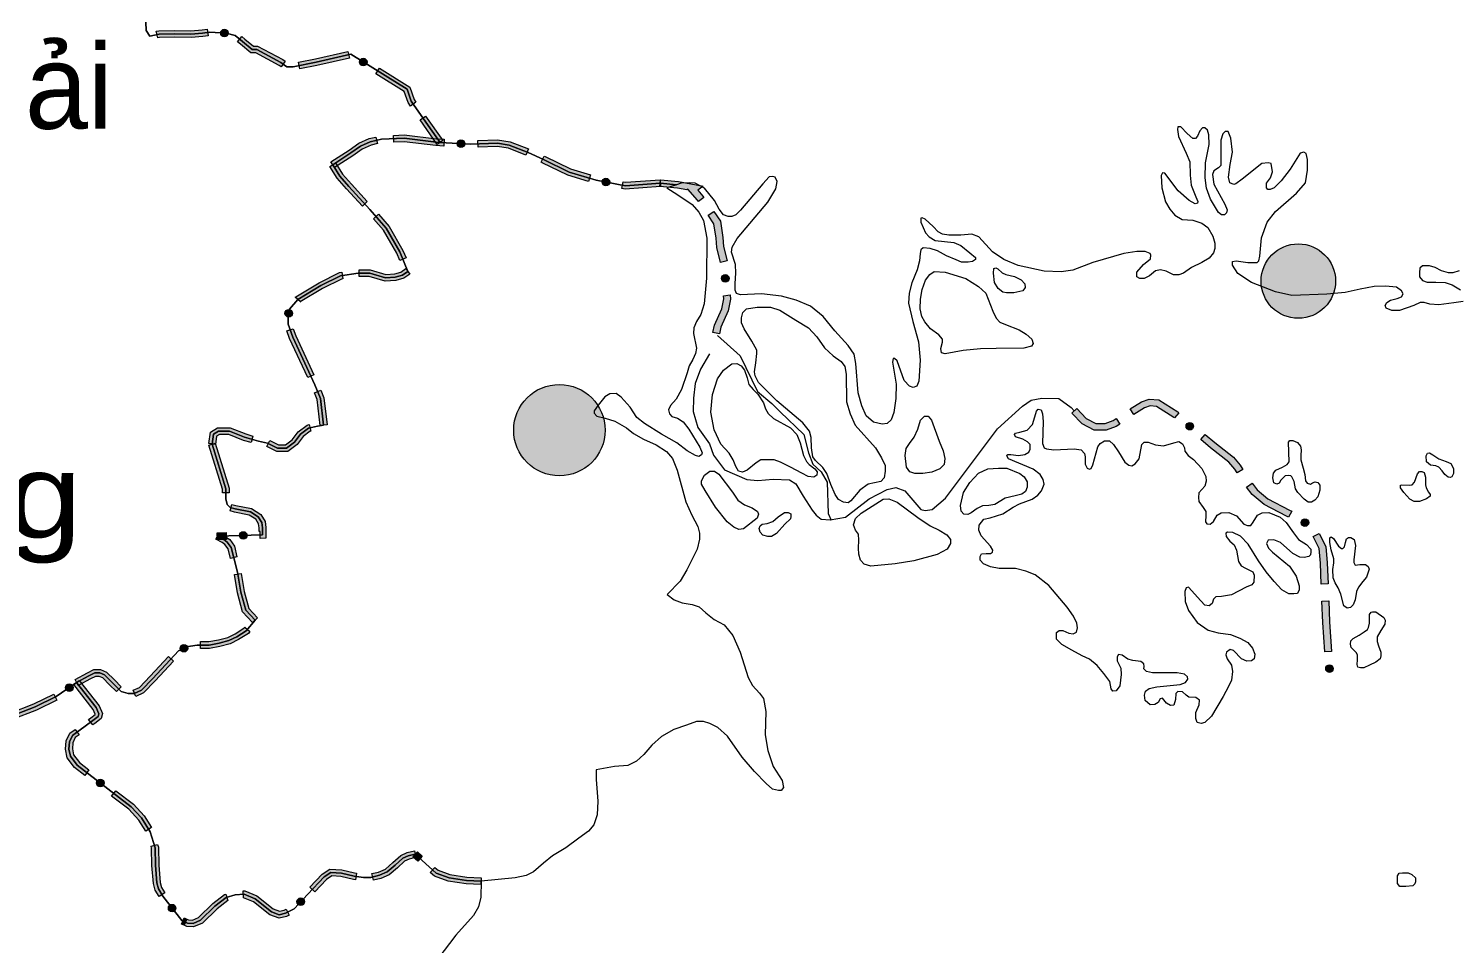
# Model space of a CAD drawing. Header units: metres. Extents: x -835890 to 1024355, y 79891 to 2211954.
# Drawn here: x -168490 to -84270, y 1838772 to 1892855 of the extents above; entities that cross this region are included whole.
import ezdxf
from ezdxf.enums import TextEntityAlignment as Align

# ---------------------------------------------------------------- set-up
doc = ezdxf.new("R2010")
doc.units = ezdxf.units.M
doc.header["$LTSCALE"] = 2200
for name, color, linetype, lineweight in [('10', 7, 'Continuous', 13), ('12', 7, 'Continuous', 13), ('13', 7, 'Continuous', 13), ('14', 7, 'Continuous', 13), ('37', 7, 'Continuous', 13), ('38', 7, 'Continuous', 13), ('8', 7, 'Continuous', 13)]:
    doc.layers.add(name, color=color, linetype=linetype, lineweight=lineweight)
doc.layers.add('3', color=7, linetype='Continuous')

msp = doc.modelspace()

# ---------------------------------------------------------------- hatches: boundary and pattern name
at = {"layer": '37'}
for points in [[(-160949, 1892690), (-160796, 1892725), (-159860, 1892737), (-158901, 1892726), (-158238, 1892778), (-157943, 1892823), (-157882, 1892428), (-158192, 1892380), (-158888, 1892326), (-159860, 1892337), (-160748, 1892326), (-160858, 1892300)], [(-156692, 1892570, 1), (-157141, 1892601, 1)], [(-155886, 1892374), (-155719, 1892232), (-155209, 1891812), (-154964, 1891812), (-153475, 1891016), (-153339, 1890919), (-153572, 1890594), (-153686, 1890675), (-155064, 1891412), (-155352, 1891412), (-155976, 1891925), (-156145, 1892068)], [(-152552, 1890860), (-151538, 1891058), (-149627, 1891496), (-149538, 1891107), (-151455, 1890667), (-152475, 1890468)], [(-148526, 1890748, 1), (-148908, 1890985, 1)], [(-147762, 1890510), (-145962, 1889394), (-145715, 1888653), (-145607, 1888499), (-145935, 1888270), (-146076, 1888472), (-146296, 1889131), (-147973, 1890170)], [(-145034, 1887680), (-144022, 1886236), (-144350, 1886006), (-145361, 1887451)], [(-146939, 1886539), (-146294, 1886566), (-144394, 1886333), (-143934, 1886307), (-143957, 1885908), (-144430, 1885935), (-146310, 1886165), (-146922, 1886139)], [(-150632, 1884971), (-149559, 1885662), (-148986, 1886077), (-148371, 1886344), (-147968, 1886439), (-147876, 1886050), (-148245, 1885963), (-148787, 1885728), (-149333, 1885332), (-150416, 1884635)], [(-142723, 1886037, 1), (-143172, 1886063, 1)], [(-141955, 1886233), (-140784, 1886274), (-140041, 1886162), (-138962, 1885740), (-139108, 1885368), (-140145, 1885773), (-140808, 1885873), (-141942, 1885834)], [(-150355, 1884910), (-149941, 1884252), (-149413, 1883647), (-148479, 1882626), (-148774, 1882356), (-149711, 1883381), (-150263, 1884012), (-150693, 1884697)], [(-138044, 1885312), (-137981, 1885283), (-136481, 1884559), (-135299, 1884198), (-135415, 1883815), (-136628, 1884186), (-138153, 1884922), (-138214, 1884950)], [(-134164, 1883736, 1), (-134606, 1883819, 1)], [(-133365, 1883790), (-133221, 1883763), (-131190, 1883913), (-131161, 1883514), (-133243, 1883360), (-133439, 1883397)], [(-131157, 1883912), (-130110, 1883813), (-128648, 1883542), (-128968, 1883299), (-128669, 1882954), (-128600, 1882859), (-128925, 1882625), (-128983, 1882705), (-129550, 1883360), (-129611, 1883314), (-130166, 1883417), (-131194, 1883514)], [(-147813, 1881872), (-147199, 1881160), (-146373, 1879742), (-146193, 1879292), (-146564, 1879143), (-146733, 1879566), (-147527, 1880927), (-148116, 1881611)], [(-128017, 1882039), (-127625, 1881459), (-127479, 1880503), (-127439, 1879975), (-127228, 1879126), (-127616, 1879029), (-127836, 1879911), (-127877, 1880458), (-128007, 1881309), (-128349, 1881815)], [(-149925, 1878054), (-150009, 1878042), (-151131, 1877481), (-152447, 1876690), (-152435, 1876704), (-152738, 1876966), (-152708, 1877001), (-151324, 1877831), (-150131, 1878428), (-149983, 1878450)], [(-145975, 1878333), (-146319, 1878090), (-146796, 1877960), (-147430, 1877917), (-148363, 1878189), (-148964, 1878189), (-148964, 1878589), (-148306, 1878589), (-147386, 1878321), (-146863, 1878356), (-146492, 1878457), (-146205, 1878660)], [(-127324, 1877858, 1), (-127355, 1878307, 1)], [(-127055, 1877111), (-127023, 1876855), (-127168, 1876168), (-127600, 1875203), (-127676, 1874803), (-128069, 1874877), (-127984, 1875324), (-127550, 1876292), (-127428, 1876872), (-127452, 1877061)], [(-153163, 1875801, 1), (-153083, 1876244, 1)], [(-152851, 1875111), (-152700, 1874682), (-151635, 1872393), (-151997, 1872224), (-153071, 1874531), (-153228, 1874979)], [(-151229, 1871468), (-151051, 1871029), (-150861, 1869432), (-151258, 1869384), (-151442, 1870928), (-151600, 1871318)], [(-103420, 1870365), (-102758, 1870795), (-102296, 1870949), (-101740, 1870910), (-100603, 1870193), (-100542, 1870142), (-100798, 1869835), (-100838, 1869868), (-101868, 1870518), (-102245, 1870545), (-102583, 1870432), (-103202, 1870030)], [(-106580, 1870397), (-106016, 1869809), (-105455, 1869514), (-104908, 1869514), (-104430, 1869693), (-104255, 1869810), (-104033, 1869477), (-104246, 1869335), (-104835, 1869114), (-105554, 1869114), (-106260, 1869485), (-106869, 1870121)], [(-157848, 1868321), (-157745, 1868999), (-157321, 1869253), (-156577, 1869253), (-155664, 1868888), (-155233, 1868765), (-155343, 1868380), (-155794, 1868509), (-156654, 1868853), (-157211, 1868853), (-157378, 1868753), (-157452, 1868261)], [(-154233, 1868499), (-153731, 1868248), (-153313, 1868248), (-152916, 1868546), (-152562, 1869019), (-152031, 1869416), (-151905, 1869445), (-151818, 1869054), (-151860, 1869045), (-152276, 1868733), (-152631, 1868260), (-153180, 1867848), (-153826, 1867848), (-154412, 1868141)], [(-99728, 1869206, 1), (-100074, 1869493, 1)], [(-99004, 1868864), (-98428, 1868386), (-97314, 1867509), (-96924, 1867048), (-96770, 1866795), (-97112, 1866587), (-97249, 1866813), (-97593, 1867219), (-98679, 1868075), (-99259, 1868557)], [(-157459, 1868350), (-156635, 1865679), (-156635, 1865414), (-157035, 1865414), (-157035, 1865619), (-157841, 1868232)], [(-96228, 1865982), (-95924, 1865586), (-95291, 1865048), (-94008, 1864390), (-93880, 1864318), (-94076, 1863970), (-94197, 1864038), (-95515, 1864713), (-96215, 1865309), (-96545, 1865738)], [(-156480, 1864721), (-156236, 1864652), (-155313, 1864476), (-154774, 1864133), (-154515, 1863718), (-154465, 1863364), (-154465, 1862730), (-154802, 1862719), (-154815, 1863119), (-154865, 1863118), (-154865, 1863335), (-154899, 1863578), (-155066, 1863844), (-155463, 1864097), (-156328, 1864262), (-156589, 1864337)], [(-92910, 1863543, 1), (-93302, 1863764, 1)], [(-156570, 1861534), (-156703, 1862094), (-156893, 1862354), (-157057, 1862472), (-157426, 1862664), (-157242, 1863019), (-156848, 1862814), (-156607, 1862642), (-156333, 1862264), (-156181, 1861627)], [(-156801, 1862658), (-157328, 1862642), (-157340, 1863042), (-156814, 1863058)], [(-156033, 1862882, 1), (-155583, 1862896, 1)], [(-92260, 1863011), (-91873, 1862237), (-91786, 1861277), (-91738, 1860021), (-92138, 1860006), (-92185, 1861251), (-92265, 1862125), (-92618, 1862832)], [(-155260, 1857744), (-155844, 1858369), (-156149, 1859498), (-156333, 1860576), (-155938, 1860643), (-155758, 1859584), (-155483, 1858569), (-154967, 1858018)], [(-91700, 1859022), (-91652, 1857776), (-91525, 1856034), (-91924, 1856005), (-92052, 1857753), (-92100, 1859007)], [(-158339, 1856614), (-157831, 1856614), (-157276, 1856725), (-156723, 1856864), (-156288, 1857081), (-155772, 1857407), (-155718, 1857471), (-155412, 1857214), (-155506, 1857102), (-156091, 1856732), (-156583, 1856486), (-157188, 1856335), (-157792, 1856214), (-158339, 1856214)], [(-159111, 1856330, 1), (-159511, 1856124, 1)], [(-162318, 1853737), (-161942, 1853913), (-161302, 1854581), (-160214, 1855731), (-159923, 1855456), (-161012, 1854305), (-161705, 1853582), (-162149, 1853375)], [(-165741, 1854380), (-165015, 1854766), (-164623, 1854962), (-164247, 1854962), (-163884, 1854816), (-163420, 1854352), (-163014, 1853946), (-163297, 1853663), (-163703, 1854070), (-164108, 1854475), (-164324, 1854562), (-164528, 1854562), (-164831, 1854410), (-165554, 1854027)], [(-91635, 1854798, 1), (-91668, 1855247, 1)], [(-165895, 1854030, 1), (-166264, 1853772, 1)], [(-165489, 1854326), (-164313, 1852813), (-164128, 1852366), (-164204, 1852062), (-164582, 1851785), (-164701, 1851697), (-164938, 1852020), (-164818, 1852107), (-164557, 1852299), (-164548, 1852335), (-164662, 1852611), (-165805, 1854081)], [(-169706, 1852366), (-169573, 1852395), (-168175, 1852938), (-166992, 1853516), (-166816, 1853157), (-168015, 1852571), (-169456, 1852012), (-169619, 1851975)], [(-165508, 1851107), (-165730, 1850944), (-165866, 1850639), (-165902, 1850275), (-165832, 1849924), (-165482, 1849463), (-164918, 1849027), (-165163, 1848710), (-165769, 1849179), (-166206, 1849755), (-166306, 1850255), (-166258, 1850743), (-166053, 1851204), (-165744, 1851429)], [(-164072, 1848119, 1), (-164428, 1848394, 1)], [(-163337, 1847803), (-162299, 1847000), (-161658, 1846315), (-161219, 1845623), (-161556, 1845409), (-161976, 1846069), (-162569, 1846703), (-163581, 1847486)], [(-160869, 1844633), (-160820, 1844466), (-160798, 1843403), (-160715, 1842384), (-160631, 1842077), (-160440, 1841759), (-160783, 1841553), (-161003, 1841919), (-161111, 1842315), (-161198, 1843382), (-161219, 1844405), (-161253, 1844520)], [(-148204, 1842901), (-147817, 1842997), (-147413, 1843170), (-146971, 1843553), (-146503, 1843976), (-146136, 1844148), (-145696, 1844240), (-145614, 1843849), (-146008, 1843766), (-146279, 1843639), (-146706, 1843253), (-147199, 1842827), (-147689, 1842617), (-148107, 1842513)], [(-145504, 1843640), (-145789, 1843895), (-145522, 1844193), (-145237, 1843938)], [(-151874, 1842108), (-151148, 1842866), (-150692, 1843170), (-149978, 1843134), (-149227, 1842940), (-149126, 1842929), (-149172, 1842531), (-149300, 1842546), (-150039, 1842736), (-150580, 1842764), (-150890, 1842557), (-151585, 1841832)], [(-141772, 1842259), (-142632, 1842302), (-143705, 1842455), (-144515, 1842753), (-144760, 1842973), (-144493, 1843271), (-144305, 1843102), (-143606, 1842845), (-142594, 1842700), (-141752, 1842658)], [(-159869, 1840683, 1), (-160145, 1841038, 1)], [(-159136, 1840213), (-159045, 1840173), (-158809, 1840157), (-158441, 1840315), (-157608, 1841128), (-156912, 1841667), (-156842, 1841689), (-156720, 1841308), (-156722, 1841308), (-157345, 1840825), (-158215, 1839977), (-158740, 1839752), (-159142, 1839779), (-159296, 1839846)], [(-155815, 1841877), (-155718, 1841880), (-155002, 1841587), (-154047, 1840823), (-153666, 1840684), (-153385, 1840751), (-153273, 1840807), (-153094, 1840449), (-153248, 1840372), (-153691, 1840268), (-154246, 1840470), (-155207, 1841239), (-155789, 1841477), (-155799, 1841477)], [(-152261, 1841406, 1), (-152566, 1841076, 1)], [(-159292, 1840281), (-159136, 1840213), (-159296, 1839846), (-159452, 1839915)]]:
    msp.add_hatch(color=256, dxfattribs=at).paths.add_polyline_path(points)
at = {"layer": '8'}
for points in [[(-91294, 1877925, 1), (-95692, 1877925, 1)], [(-134434, 1869114, 1), (-139834, 1869114, 1)]]:
    msp.add_hatch(color=256, dxfattribs=at).paths.add_polyline_path(points)

# ---------------------------------------------------------------- linework, layer by layer
at = {"layer": '10'}
for points in [[(-153580, 1890846), (-155014, 1891612), (-155281, 1891612), (-155848, 1892079), (-156281, 1892446), (-156814, 1892579), (-157781, 1892646), (-158215, 1892579), (-158895, 1892526), (-159860, 1892537), (-160772, 1892526), (-161332, 1892396), (-161532, 1892729), (-161565, 1893229)], [(-115783, 1881399), (-115513, 1880777), (-115297, 1880534), (-114945, 1880317), (-113838, 1880209), (-113433, 1880020), (-112893, 1879587), (-112568, 1879317), (-112568, 1879209), (-112731, 1879074), (-113001, 1879047), (-113379, 1879047), (-113703, 1879182), (-114270, 1879425), (-114810, 1879723), (-115243, 1879858), (-115648, 1879885), (-115783, 1879777), (-115837, 1879560), (-115864, 1879128), (-115999, 1878587), (-116323, 1877830), (-116485, 1877208), (-116512, 1876614), (-116256, 1875546), (-115931, 1874329), (-115823, 1873248), (-115904, 1872004), (-116026, 1871720), (-116242, 1871639), (-116458, 1871720), (-116782, 1872045), (-117187, 1873207), (-117349, 1873342), (-117430, 1873342), (-117458, 1873126), (-117241, 1871829), (-117268, 1870991), (-117376, 1870152), (-117539, 1869720), (-117782, 1869504), (-118079, 1869477), (-118592, 1869585), (-119024, 1869963), (-119267, 1870558), (-119483, 1871315), (-119618, 1873045), (-119726, 1873613), (-120078, 1874126), (-120861, 1874992), (-121563, 1875830), (-122306, 1876438), (-123143, 1876789), (-124008, 1877033), (-125196, 1877168), (-126439, 1877114), (-126682, 1877195), (-126763, 1877384), (-126763, 1877790), (-126709, 1878384), (-126736, 1878898), (-126979, 1879628), (-126938, 1879939), (-126641, 1880452), (-124832, 1882588), (-124345, 1883372), (-124278, 1883818), (-124386, 1884061), (-124548, 1884116), (-124737, 1884089), (-125115, 1883683), (-126439, 1882115), (-126709, 1881845), (-126952, 1881737), (-127168, 1881737), (-127438, 1881845), (-127708, 1882169), (-127978, 1882683), (-128573, 1883413), (-129113, 1883710), (-129464, 1883737), (-129950, 1883710), (-130221, 1883623), (-131176, 1883713), (-133232, 1883561), (-134961, 1883886), (-136554, 1884372), (-138067, 1885102), (-138985, 1885535), (-140093, 1885967), (-140796, 1886074), (-142387, 1886018), (-144186, 1886121), (-144886, 1887121), (-145896, 1888562), (-146129, 1889262), (-149463, 1891329), (-151497, 1890862), (-152864, 1890596), (-153230, 1890596), (-153580, 1890846)], [(-97510, 1884815), (-97375, 1885544), (-97483, 1886381), (-97645, 1886760), (-97807, 1886760), (-97942, 1886624), (-98077, 1886246), (-98077, 1885166), (-98077, 1884761), (-98212, 1884626), (-98482, 1884437), (-98563, 1884220), (-98482, 1883653), (-97834, 1882465), (-97699, 1882141), (-97726, 1881952), (-97861, 1881844), (-98023, 1881844), (-98212, 1881979), (-98671, 1882762), (-98914, 1883410), (-98995, 1884031), (-98968, 1884923), (-98752, 1886003), (-98779, 1886570), (-98860, 1886841), (-99022, 1886976), (-99157, 1886976), (-99319, 1886814), (-99455, 1886489), (-99563, 1886354), (-99725, 1886354), (-100049, 1886651), (-100440, 1887049), (-100603, 1887049), (-100630, 1886887), (-100576, 1886481), (-100116, 1885481), (-99900, 1884967), (-99873, 1884183), (-99819, 1883588), (-99549, 1882913), (-99428, 1882629), (-99455, 1882521), (-99590, 1882493), (-99941, 1882683), (-100589, 1883250), (-101372, 1884305), (-101507, 1884332), (-101588, 1884170), (-101561, 1883440), (-101345, 1882602), (-101075, 1882169), (-100778, 1881818), (-100346, 1881574), (-99725, 1881520), (-99184, 1881358), (-98833, 1881088), (-98536, 1880574), (-98428, 1880169), (-98428, 1879844), (-98509, 1879601), (-98752, 1879276), (-99184, 1879033), (-99792, 1878722), (-100278, 1878398), (-100548, 1878290), (-100873, 1878290), (-101305, 1878506), (-101629, 1878587), (-101926, 1878533), (-102277, 1878236), (-102601, 1878073), (-102844, 1878073), (-103034, 1878182), (-103034, 1878452), (-102628, 1878911), (-102223, 1879236), (-102196, 1879452), (-102250, 1879560), (-102547, 1879668), (-103034, 1879668), (-103790, 1879560), (-105627, 1879020), (-106802, 1878574), (-107504, 1878465), (-108503, 1878519), (-110043, 1878844), (-110880, 1879195), (-111556, 1879655), (-112366, 1880547), (-112785, 1880696), (-113433, 1880642), (-114135, 1880642), (-114513, 1880696), (-114756, 1880831), (-115054, 1881155), (-115540, 1881588), (-115702, 1881669), (-115783, 1881642), (-115783, 1881399)], [(-83766, 1876728), (-84305, 1876637), (-85201, 1876514), (-85731, 1876555), (-86056, 1876657), (-86301, 1876657), (-86667, 1876474), (-87522, 1876188), (-87970, 1876188), (-88296, 1876331), (-88357, 1876474), (-88266, 1876667), (-88042, 1876789), (-87655, 1876891), (-87390, 1876993), (-87309, 1877177), (-87390, 1877340), (-87696, 1877564), (-88347, 1877625), (-89019, 1877605), (-89834, 1877442), (-90729, 1877258), (-91809, 1877156), (-93877, 1877076), (-94849, 1877292), (-96254, 1877832), (-97064, 1878373), (-97388, 1878859), (-97388, 1879075), (-97172, 1879129), (-96470, 1879021), (-95930, 1879021), (-95822, 1879129), (-95768, 1879399), (-95659, 1880479), (-95335, 1881398), (-94849, 1882046), (-93607, 1883127), (-93077, 1883731), (-92945, 1884491), (-92945, 1885112), (-93026, 1885463), (-93161, 1885544), (-93377, 1885490), (-93971, 1884545), (-94511, 1883842), (-94917, 1883437), (-95160, 1883329), (-95295, 1883329), (-95376, 1883437), (-95376, 1883707), (-95133, 1884031), (-95025, 1884383), (-95106, 1884869), (-95268, 1884923), (-95646, 1884869), (-96807, 1883950), (-97186, 1883680), (-97294, 1883626), (-97537, 1883734), (-97618, 1884058), (-97510, 1884815)], [(-83990, 1878522), (-84376, 1878420), (-84621, 1878420), (-85028, 1878522), (-85415, 1878726), (-85741, 1878827), (-85944, 1878827), (-86168, 1878827), (-86311, 1878685), (-86331, 1878440), (-86331, 1878175), (-86168, 1877951), (-85883, 1877870), (-85374, 1877870), (-84824, 1877849), (-84397, 1877707), (-83908, 1877401)]]:
    msp.add_lwpolyline(points, dxfattribs=at)
for points in [[(-115210, 1875106), (-115544, 1875526), (-115726, 1875829), (-115827, 1876295), (-115807, 1876862), (-115706, 1877429), (-115504, 1877976), (-115261, 1878320), (-114998, 1878482), (-114350, 1878462), (-113136, 1878077), (-112387, 1877611), (-111952, 1877217), (-111527, 1876143), (-111345, 1875738), (-111122, 1875495), (-110778, 1875353), (-109989, 1875050), (-109564, 1874786), (-109240, 1874483), (-109159, 1874240), (-109261, 1874078), (-109696, 1873966), (-111335, 1873946), (-112266, 1873926), (-113278, 1873824), (-114360, 1873628), (-114563, 1873689), (-114603, 1873932), (-114502, 1874316), (-114502, 1874499), (-114724, 1874741)], [(-110728, 1877227), (-110950, 1877267), (-111213, 1877490), (-111436, 1877834), (-111497, 1878401), (-111476, 1878665), (-111355, 1878705), (-111234, 1878644), (-110991, 1878421), (-110768, 1878320), (-110262, 1878199), (-109858, 1877996), (-109655, 1877753), (-109635, 1877551), (-109756, 1877348), (-110303, 1877227)], [(-121110, 1865893), (-121332, 1866559), (-121583, 1866906), (-122007, 1867311), (-122161, 1867543), (-122238, 1868064), (-122257, 1868681), (-122354, 1869048), (-122749, 1869540), (-124292, 1870852), (-125371, 1871933), (-125564, 1872319), (-125612, 1872560), (-125535, 1873100), (-125477, 1873641), (-125477, 1873834), (-125767, 1874374), (-126229, 1875107), (-126384, 1875455), (-126384, 1875744), (-126307, 1876072), (-126075, 1876284), (-125458, 1876381), (-124668, 1876381), (-124108, 1876207), (-123173, 1875619), (-122421, 1875155), (-121939, 1874634), (-121476, 1873978), (-120956, 1873515), (-120493, 1873168), (-120281, 1872878), (-120194, 1872425), (-120175, 1870785), (-119963, 1870071), (-119664, 1869405), (-118468, 1868074), (-118102, 1867475), (-117890, 1867032), (-117890, 1866684), (-117948, 1866298), (-118160, 1866086), (-118893, 1865912), (-119394, 1865565), (-119915, 1864928), (-120088, 1864813), (-120358, 1864851), (-120647, 1865025), (-120840, 1865314)], [(-114708, 1868460), (-114467, 1867890), (-114371, 1867447), (-114410, 1867080), (-114660, 1866829), (-115142, 1866636), (-115663, 1866559), (-116145, 1866559), (-116434, 1866655), (-116627, 1866926), (-116704, 1867620), (-116646, 1868025), (-116454, 1868334), (-116184, 1868701), (-115971, 1869164), (-115817, 1869704), (-115567, 1869936), (-115354, 1869936), (-115162, 1869704)], [(-93659, 1865654), (-93743, 1866089), (-93877, 1866357), (-93944, 1866424), (-94094, 1866441), (-94278, 1866424), (-94530, 1866156), (-94630, 1865972), (-94764, 1865922), (-94931, 1866006), (-94998, 1866290), (-94965, 1866575), (-94814, 1866742), (-94429, 1866926), (-94145, 1867094), (-94027, 1867244), (-94078, 1868399), (-93985, 1868494), (-93818, 1868511), (-93534, 1868377), (-93366, 1868176), (-93333, 1867958), (-93349, 1867623), (-93349, 1867355), (-93216, 1866870), (-93115, 1866484), (-93065, 1866116), (-92964, 1865982), (-92772, 1865923), (-92655, 1866007), (-92504, 1866057), (-92337, 1866024), (-92220, 1865856), (-92220, 1865571), (-92337, 1865169), (-92521, 1864968), (-92705, 1864851), (-92906, 1864851), (-93157, 1865035), (-93525, 1865420)], [(-84988, 1866710), (-85189, 1866928), (-85373, 1867012), (-85691, 1867045), (-85926, 1867246), (-85942, 1867598), (-85859, 1867749), (-85742, 1867766), (-85541, 1867648), (-85189, 1867414), (-84754, 1867263), (-84486, 1867146), (-84319, 1866844), (-84319, 1866560), (-84419, 1866359), (-84520, 1866308), (-84637, 1866342), (-84838, 1866493)], [(-85976, 1865873), (-85942, 1865705), (-85808, 1865454), (-85708, 1865320), (-85708, 1865203), (-85926, 1865052), (-86344, 1864901), (-86645, 1864901), (-86897, 1865035), (-87265, 1865437), (-87449, 1865705), (-87449, 1865856), (-87382, 1865890), (-86913, 1865856), (-86763, 1865890), (-86629, 1866040), (-86445, 1866526), (-86327, 1866677), (-86193, 1866677), (-86060, 1866610), (-85976, 1866342)], [(-91458, 1860872), (-91391, 1861275), (-91391, 1861509), (-91558, 1862045), (-91625, 1862464), (-91625, 1862749), (-91558, 1862799), (-91408, 1862715), (-91123, 1862263), (-90939, 1862129), (-90855, 1862129), (-90772, 1862213), (-90705, 1862481), (-90638, 1862698), (-90537, 1862765), (-90387, 1862765), (-90202, 1862648), (-90110, 1862305), (-90211, 1861450), (-90211, 1861300), (-90127, 1861132), (-89859, 1861182), (-89525, 1861182), (-89374, 1861065), (-89307, 1860898), (-89458, 1860429), (-89675, 1860161), (-89943, 1859842), (-90060, 1859574), (-90144, 1859088), (-90261, 1858787), (-90412, 1858636), (-90613, 1858586), (-90797, 1858737), (-90972, 1859415), (-91140, 1859800), (-91324, 1860085), (-91441, 1860387)], [(-89983, 1855108), (-90018, 1855265), (-90001, 1855544), (-90001, 1855805), (-90053, 1855944), (-90367, 1856258), (-90402, 1856467), (-90384, 1856659), (-90245, 1856798), (-89896, 1856990), (-89600, 1857199), (-89408, 1857338), (-89339, 1857443), (-89287, 1857704), (-89287, 1857965), (-89287, 1858209), (-89199, 1858349), (-89112, 1858383), (-88921, 1858366), (-88450, 1858035), (-88363, 1857878), (-88381, 1857652), (-88624, 1857268), (-88834, 1856903), (-88834, 1856624), (-88764, 1856362), (-88624, 1855997), (-88624, 1855770), (-88659, 1855596), (-88921, 1855404), (-89287, 1855230), (-89618, 1855056), (-89827, 1855056)]]:
    msp.add_lwpolyline(points, close=True, dxfattribs=at)
at = {"layer": '12'}
for points in [[(-161565, 1893229), (-161532, 1892729), (-161332, 1892396), (-160772, 1892526), (-159860, 1892537), (-158895, 1892526), (-158215, 1892579), (-157781, 1892646), (-156814, 1892579), (-156281, 1892446), (-155848, 1892079), (-155281, 1891612), (-155014, 1891612), (-153580, 1890846), (-153230, 1890596), (-152864, 1890596), (-151497, 1890862), (-149463, 1891329), (-146129, 1889262), (-145896, 1888562), (-144886, 1887121), (-144186, 1886121), (-144412, 1886134), (-146302, 1886366), (-147652, 1886308), (-148308, 1886153), (-148887, 1885902), (-149446, 1885497), (-150524, 1884803), (-150102, 1884132), (-149562, 1883514)], [(-149562, 1883514), (-148327, 1882163), (-147363, 1881044), (-146553, 1879654), (-146090, 1878496), (-146405, 1878274), (-146830, 1878158), (-147408, 1878119), (-148334, 1878389), (-149029, 1878389), (-150070, 1878235), (-151227, 1877656), (-152577, 1876845), (-153079, 1876267), (-153156, 1875842), (-153156, 1875379), (-152886, 1874607), (-151574, 1871789), (-151247, 1870978), (-151059, 1869408), (-151414, 1869349), (-151946, 1869231), (-152419, 1868876), (-152774, 1868403), (-153246, 1868048), (-153778, 1868048), (-154370, 1868344), (-154902, 1868462), (-155729, 1868699), (-156616, 1869053), (-157266, 1869053), (-157561, 1868876), (-157650, 1868291), (-156835, 1865649), (-156835, 1865053), (-156750, 1864712), (-156580, 1864542), (-156282, 1864457), (-155388, 1864286), (-154920, 1863988), (-154707, 1863648), (-154665, 1863350), (-154665, 1862924), (-157334, 1862842), (-156953, 1862643), (-156750, 1862498), (-156518, 1862179), (-156373, 1861570), (-156156, 1860730), (-155953, 1859541), (-155664, 1858469), (-155113, 1857881), (-155639, 1857255), (-156189, 1856907), (-156653, 1856675), (-157232, 1856530), (-157811, 1856414), (-158536, 1856414), (-159173, 1856298), (-159622, 1856066), (-161157, 1854443), (-161823, 1853747), (-162258, 1853544), (-162606, 1853544), (-163011, 1853660), (-163561, 1854211), (-163996, 1854646), (-164286, 1854762), (-164575, 1854762), (-164923, 1854588), (-165647, 1854204)], [(-165647, 1854204), (-166849, 1853363), (-168095, 1852754), (-169515, 1852204)]]:
    msp.add_lwpolyline(points, dxfattribs=at)
at = {"layer": '13'}
for points in [[(-169515, 1852204), (-168095, 1852754), (-166849, 1853363), (-165647, 1854204), (-164487, 1852712), (-164338, 1852350), (-164381, 1852180), (-164700, 1851946), (-165892, 1851074), (-166062, 1850691), (-166104, 1850265), (-166019, 1849840), (-165626, 1849321), (-162434, 1846852), (-161817, 1846192), (-161296, 1845372), (-161019, 1844436), (-160998, 1843393), (-160913, 1842349), (-160817, 1841998), (-160562, 1841572), (-159434, 1840125), (-159216, 1840029), (-159094, 1839976), (-158774, 1839955), (-158328, 1840146), (-157477, 1840976), (-156817, 1841487), (-156285, 1841658), (-155753, 1841679), (-155104, 1841413), (-154147, 1840646), (-153679, 1840476), (-153317, 1840561), (-152806, 1840817), (-151998, 1841690), (-151019, 1842711), (-150636, 1842967), (-150008, 1842935), (-149264, 1842743), (-148710, 1842679)], [(-148710, 1842679), (-148264, 1842679), (-147753, 1842807), (-147306, 1842999), (-146838, 1843403), (-146391, 1843808), (-146072, 1843957), (-145655, 1844044), (-144410, 1842928), (-143655, 1842650), (-142613, 1842501), (-141762, 1842458), (-141776, 1841515), (-141921, 1840934), (-142212, 1840425), (-143253, 1839263), (-144318, 1837859)]]:
    msp.add_lwpolyline(points, dxfattribs=at)
at = {"layer": '14'}
for points in [[(-159216, 1840029), (-159434, 1840125), (-160562, 1841572), (-160817, 1841998), (-160913, 1842349), (-160998, 1843393), (-161019, 1844436), (-161296, 1845372), (-161817, 1846192), (-162434, 1846852), (-165626, 1849321), (-166019, 1849840), (-166104, 1850265), (-166062, 1850691), (-165892, 1851074), (-164700, 1851946), (-164381, 1852180), (-164338, 1852350), (-164487, 1852712), (-165647, 1854204), (-164923, 1854588), (-164575, 1854762), (-164286, 1854762), (-163996, 1854646), (-163561, 1854211), (-163011, 1853660), (-162606, 1853544), (-162258, 1853544), (-161823, 1853747), (-161157, 1854443), (-159622, 1856066), (-159173, 1856298), (-158536, 1856414), (-157811, 1856414), (-157232, 1856530), (-156653, 1856675), (-156189, 1856907), (-155639, 1857255), (-155113, 1857881), (-155664, 1858469), (-155953, 1859541), (-156156, 1860730), (-156373, 1861570), (-156518, 1862179), (-156750, 1862498), (-156953, 1862643), (-157334, 1862842), (-154665, 1862924), (-154665, 1863350), (-154707, 1863648), (-154920, 1863988), (-155388, 1864286), (-156282, 1864457), (-156580, 1864542), (-156750, 1864712), (-156835, 1865053), (-156835, 1865649), (-157650, 1868291), (-157561, 1868876), (-157266, 1869053), (-156616, 1869053), (-155729, 1868699), (-154902, 1868462), (-154370, 1868344), (-153778, 1868048), (-153246, 1868048), (-152774, 1868403), (-152419, 1868876), (-151946, 1869231), (-151414, 1869349), (-151059, 1869408), (-151247, 1870978), (-151574, 1871789), (-152886, 1874607), (-153156, 1875379), (-153156, 1875842), (-153079, 1876267), (-152577, 1876845), (-151227, 1877656), (-150070, 1878235), (-149029, 1878389), (-148334, 1878389), (-147408, 1878119), (-146830, 1878158), (-146405, 1878274), (-146090, 1878496), (-146553, 1879654), (-147363, 1881044), (-148327, 1882163), (-149562, 1883514), (-150102, 1884132), (-150524, 1884803), (-149446, 1885497), (-148887, 1885902), (-148308, 1886153), (-147652, 1886308), (-146302, 1886366), (-144412, 1886134), (-144186, 1886121), (-142387, 1886018), (-140796, 1886074)], [(-140796, 1886074), (-140093, 1885967), (-138985, 1885535), (-138067, 1885102), (-136554, 1884372), (-134961, 1883886), (-133232, 1883561), (-131176, 1883713), (-130221, 1883623), (-130788, 1883440), (-130133, 1883032), (-129294, 1882450), (-128906, 1881998), (-128626, 1881503), (-128432, 1880469), (-128454, 1878100), (-128594, 1876585), (-128788, 1875960), (-129046, 1875529), (-129197, 1875163), (-129218, 1874818), (-129035, 1873967), (-129100, 1873643), (-129251, 1873299), (-129466, 1872911), (-129595, 1872501), (-129918, 1871510), (-130230, 1870939), (-130575, 1870572), (-130683, 1870314), (-130639, 1870077), (-130489, 1869926), (-130166, 1869818), (-129821, 1869602), (-129498, 1869171), (-128831, 1868115), (-128712, 1867781), (-128734, 1867652), (-128906, 1867566), (-129100, 1867609), (-129595, 1867889), (-130198, 1868363), (-131102, 1868881), (-132115, 1869506), (-132567, 1869872), (-132954, 1870475), (-133493, 1871057), (-133773, 1871273), (-134149, 1871262), (-134451, 1871090), (-134839, 1870594), (-135075, 1870249), (-135075, 1870120), (-134925, 1869947), (-134429, 1869818), (-133870, 1869646), (-133180, 1869258), (-132750, 1868913), (-132168, 1868590), (-131415, 1868245), (-130801, 1867846), (-130456, 1867437), (-130177, 1866747), (-129660, 1864872), (-129304, 1864085), (-128960, 1863417), (-128852, 1863029), (-128852, 1862663), (-129003, 1862081), (-129606, 1860853), (-130004, 1860195), (-130769, 1859410), (-130355, 1859085), (-129882, 1858907), (-129291, 1858819), (-128877, 1858671), (-128493, 1858316), (-127990, 1857932), (-127399, 1857607), (-126882, 1856976), (-126468, 1856000), (-125995, 1854491), (-125729, 1854018), (-125315, 1853574), (-125078, 1853248), (-124945, 1852494), (-124975, 1851104), (-124827, 1850186), (-124502, 1849240), (-123970, 1848411), (-123895, 1847983), (-124043, 1847806), (-124191, 1847806), (-124546, 1847894), (-124930, 1848220), (-125610, 1848929), (-126349, 1849787), (-127207, 1851029), (-127769, 1851531), (-128242, 1851768), (-128626, 1851886)], [(-107140, 1858650), (-108228, 1859932), (-109042, 1860557), (-109591, 1860784), (-110197, 1860936), (-111162, 1860936), (-111664, 1861040), (-112080, 1861210), (-112288, 1861438), (-112288, 1861646), (-112212, 1861798), (-111929, 1861817), (-111664, 1861817), (-111550, 1861911), (-111531, 1862025), (-111664, 1862252), (-112231, 1862858), (-112364, 1863199), (-112345, 1863502), (-112061, 1863862), (-111701, 1863938), (-110935, 1864175), (-110329, 1864554), (-109951, 1864762), (-109212, 1865027), (-108872, 1865274), (-108663, 1865520), (-108512, 1865918), (-108569, 1866202), (-108739, 1866486), (-109156, 1866808), (-110604, 1867423), (-110717, 1867594), (-110641, 1867670), (-110471, 1867670), (-110017, 1867613), (-109638, 1867670), (-109411, 1867821), (-109335, 1867992), (-109335, 1868257), (-109487, 1868427), (-109771, 1868579), (-110206, 1868712), (-110263, 1868863), (-110187, 1868939), (-109941, 1868996), (-109506, 1869109), (-109184, 1869450), (-109108, 1869697), (-108966, 1870236), (-108853, 1870350), (-108682, 1870312), (-108607, 1870085), (-108569, 1869630), (-108607, 1868323), (-108512, 1868077), (-108361, 1868001), (-107925, 1867944), (-106733, 1868020), (-106316, 1867944), (-106127, 1867736), (-106089, 1867547), (-106089, 1867111), (-105957, 1866865), (-105834, 1866817), (-105720, 1866855), (-105626, 1867064), (-105342, 1868124), (-105190, 1868333), (-104944, 1868484), (-104641, 1868484), (-104414, 1868276), (-104111, 1867840), (-103733, 1867215), (-103506, 1867045), (-103316, 1867007), (-103127, 1867120), (-102900, 1867423), (-102730, 1868276), (-102597, 1868408), (-102370, 1868408), (-101935, 1868238), (-101452, 1868191), (-100846, 1868361), (-100543, 1868437), (-100335, 1868304), (-100222, 1868077), (-100203, 1867869), (-99994, 1867622), (-99692, 1867376), (-99199, 1866846), (-98953, 1866372), (-98934, 1866107), (-99010, 1865804), (-99370, 1865406), (-99398, 1865131), (-99360, 1864904), (-99114, 1864544), (-98963, 1864298), (-98963, 1864071), (-98982, 1863692)], [(-98982, 1863692), (-98887, 1863578), (-98698, 1863559), (-98509, 1863711), (-98281, 1864090), (-98054, 1864222), (-97600, 1864241), (-97146, 1864052), (-96710, 1863559), (-96502, 1863484), (-96294, 1863484), (-96161, 1863673), (-95896, 1864090), (-95631, 1864222), (-95234, 1864241), (-94562, 1863967), (-94202, 1863663), (-93786, 1863038), (-93483, 1862660), (-93010, 1862356), (-92745, 1862072), (-92745, 1861921), (-92764, 1861750), (-92877, 1861656), (-93142, 1861580), (-93407, 1861599), (-93824, 1861826), (-94543, 1862470), (-94941, 1862641), (-95281, 1862603), (-95376, 1862413), (-95262, 1862148), (-95016, 1861902), (-94013, 1861068), (-93625, 1860491), (-93436, 1859922), (-93436, 1859676), (-93549, 1859468), (-93758, 1859449), (-94060, 1859449), (-94458, 1859676), (-94912, 1860169), (-95385, 1860737), (-95840, 1861381), (-96464, 1862366), (-96900, 1862839), (-97354, 1863067), (-97676, 1863086), (-97770, 1863029), (-97751, 1862821), (-97543, 1862555), (-97278, 1862328), (-97146, 1862025), (-97032, 1861343), (-96862, 1861097), (-96616, 1860964), (-96180, 1860737), (-96105, 1860547), (-96124, 1860131), (-96237, 1859979), (-96578, 1859828), (-97449, 1859373), (-98035, 1859278), (-98357, 1859259), (-98499, 1859117), (-98575, 1858871), (-98764, 1858738), (-99010, 1858776), (-99256, 1859023), (-99975, 1859837), (-100108, 1859799), (-100203, 1859572), (-100184, 1858985), (-99975, 1858454), (-99464, 1857753), (-98821, 1857299), (-98234, 1857128), (-97496, 1857034), (-96947, 1856825), (-96474, 1856560), (-96190, 1856219), (-96067, 1855869), (-96105, 1855604), (-96256, 1855471), (-96540, 1855452), (-96843, 1855604), (-97316, 1856096), (-97524, 1856153), (-97732, 1856001), (-97770, 1855831), (-97695, 1855604), (-97430, 1855225), (-97373, 1854846), (-97430, 1854334), (-97619, 1853956), (-97922, 1853368), (-98613, 1852203), (-99010, 1851844), (-99237, 1851768), (-99464, 1851844), (-99540, 1852071)], [(-99540, 1852071), (-99540, 1852431), (-99351, 1852885), (-99332, 1853151), (-99540, 1853321), (-99957, 1853340), (-100108, 1853454), (-100335, 1853643), (-100600, 1853662), (-100733, 1853548), (-100752, 1853188), (-100846, 1852866), (-101035, 1852847), (-101282, 1852980), (-101509, 1853264), (-101660, 1853226), (-101774, 1853018), (-101963, 1852904), (-102247, 1852885), (-102540, 1853141), (-102578, 1853444), (-102521, 1853690), (-102294, 1853842), (-101859, 1853937), (-100477, 1854088), (-100155, 1854202), (-100023, 1854391), (-100042, 1854543), (-100212, 1854694), (-100647, 1854770), (-101442, 1854770), (-102105, 1854770), (-102465, 1854846), (-102616, 1854997), (-102597, 1855149), (-102616, 1855300), (-102786, 1855433), (-103259, 1855509), (-103562, 1855585), (-103903, 1855812), (-104121, 1855859), (-104196, 1855708), (-104196, 1855480), (-103969, 1855045), (-103950, 1854666), (-104026, 1854003), (-104253, 1853700), (-104442, 1853681), (-104556, 1853832), (-104632, 1854249), (-104972, 1854723), (-105370, 1855196), (-105824, 1855575), (-106260, 1855783), (-106865, 1856106), (-107452, 1856446), (-107774, 1856768), (-107774, 1857147), (-107622, 1857280), (-107395, 1857280), (-107055, 1857109), (-106790, 1857072), (-106600, 1857166), (-106544, 1857431), (-106581, 1857697), (-106771, 1858113), (-107140, 1858650)], [(-128626, 1851886), (-129040, 1851886), (-129631, 1851679), (-130371, 1851413), (-131110, 1850999), (-131672, 1850496), (-132145, 1849935), (-132588, 1849550), (-133091, 1849284), (-133889, 1849225), (-134965, 1849036), (-134965, 1848461), (-134858, 1847184), (-134901, 1846375), (-135103, 1845790), (-135422, 1845407), (-135997, 1845002), (-136763, 1844427), (-137550, 1843959), (-138082, 1843512), (-138656, 1843001), (-139103, 1842788), (-139752, 1842650), (-141762, 1842458), (-142613, 1842501), (-143655, 1842650), (-144410, 1842928), (-145655, 1844044), (-146072, 1843957), (-146391, 1843808), (-146838, 1843403), (-147306, 1842999), (-147753, 1842807), (-148264, 1842679), (-148710, 1842679), (-149264, 1842743), (-150008, 1842935), (-150636, 1842967), (-151019, 1842711), (-151998, 1841690), (-152806, 1840817), (-153317, 1840561), (-153679, 1840476), (-154147, 1840646), (-155104, 1841413), (-155753, 1841679), (-156285, 1841658), (-156817, 1841487), (-157477, 1840976), (-158328, 1840146), (-158774, 1839955), (-159094, 1839976), (-159216, 1840029)]]:
    msp.add_lwpolyline(points, dxfattribs=at)
for points in [[(-123491, 1866926), (-124070, 1867215), (-124456, 1867369), (-124803, 1867369), (-125246, 1867369), (-125516, 1867177), (-126037, 1866752), (-126326, 1866637), (-126557, 1866695), (-126712, 1866965), (-126866, 1867369), (-127116, 1867755), (-127599, 1868295), (-128003, 1869124), (-128196, 1870185), (-128100, 1871226), (-127791, 1872151), (-127435, 1872666), (-126953, 1873033), (-126663, 1873052), (-126393, 1872917), (-126201, 1872666), (-126046, 1872203), (-125950, 1871817), (-125699, 1871508), (-125410, 1871238), (-125082, 1870737), (-124967, 1870370), (-124812, 1870100), (-124484, 1869810), (-123482, 1869251), (-123106, 1868855), (-122913, 1868373), (-122720, 1867620), (-122547, 1867254), (-122392, 1867080), (-122045, 1866829), (-121910, 1866655), (-121930, 1866462), (-122113, 1866337), (-122441, 1866376), (-122807, 1866569)], [(-127907, 1864571), (-128534, 1865546), (-128746, 1865912), (-128746, 1866125), (-128572, 1866453), (-128244, 1866684), (-127975, 1866684), (-127714, 1866520), (-126904, 1865440), (-126596, 1864977), (-126210, 1864706), (-125747, 1864513), (-125439, 1864301), (-125381, 1864147), (-125458, 1863915), (-126268, 1863279), (-126538, 1863240), (-126827, 1863375), (-127232, 1863703)], [(-111421, 1864726), (-111778, 1864658), (-112144, 1864639), (-112452, 1864485), (-112819, 1864234), (-113012, 1864137), (-113243, 1864156), (-113397, 1864330), (-113436, 1864658), (-113262, 1865430), (-112896, 1866028), (-112375, 1866569), (-111835, 1866819), (-111199, 1866877), (-110717, 1866858), (-109946, 1866549), (-109676, 1866356), (-109502, 1866067), (-109502, 1865739), (-109599, 1865488), (-109830, 1865334), (-110216, 1865237), (-110804, 1865092)], [(-119471, 1862130), (-119452, 1862613), (-119471, 1862960), (-119645, 1863211), (-119760, 1863520), (-119645, 1863886), (-119317, 1864214), (-118006, 1865044), (-117678, 1865063), (-117177, 1864851), (-115962, 1863944), (-115229, 1863462), (-114699, 1863201), (-114255, 1862931), (-114043, 1862642), (-114043, 1862410), (-114236, 1862082), (-114815, 1861773), (-116203, 1861387), (-117302, 1861214), (-118748, 1861079), (-119134, 1861194), (-119346, 1861426), (-119442, 1861793)], [(-124321, 1863008), (-124610, 1862835), (-124822, 1862835), (-125111, 1862912), (-125285, 1863086), (-125343, 1863298), (-125285, 1863452), (-125150, 1863549), (-124860, 1863587), (-124533, 1863722), (-124205, 1863992), (-123839, 1864243), (-123626, 1864243), (-123472, 1864166), (-123472, 1864012), (-123491, 1863877), (-123819, 1863549)], [(-87133, 1842146), (-87503, 1842146), (-87627, 1842322), (-87627, 1842552), (-87627, 1842763), (-87538, 1842922), (-87345, 1842940), (-87010, 1842940), (-86780, 1842852), (-86569, 1842658), (-86569, 1842411), (-86604, 1842305), (-86727, 1842181)]]:
    msp.add_lwpolyline(points, close=True, dxfattribs=at)
at = {"layer": '37'}
for points in [[(-160949, 1892690), (-160796, 1892725), (-159860, 1892737), (-158901, 1892726), (-158238, 1892778), (-157943, 1892823), (-157882, 1892428), (-158192, 1892380), (-158888, 1892326), (-159860, 1892337), (-160748, 1892326), (-160858, 1892300)], [(-155886, 1892374), (-155719, 1892232), (-155209, 1891812), (-154964, 1891812), (-153475, 1891016), (-153339, 1890919), (-153572, 1890594), (-153686, 1890675), (-155064, 1891412), (-155352, 1891412), (-155976, 1891925), (-156145, 1892068)], [(-152552, 1890860), (-151538, 1891058), (-149627, 1891496), (-149538, 1891107), (-151455, 1890667), (-152475, 1890468)], [(-147762, 1890510), (-145962, 1889394), (-145715, 1888653), (-145607, 1888499), (-145935, 1888270), (-146076, 1888472), (-146296, 1889131), (-147973, 1890170)], [(-145034, 1887680), (-144022, 1886236), (-144350, 1886006), (-145361, 1887451)], [(-146939, 1886539), (-146294, 1886566), (-144394, 1886333), (-143934, 1886307), (-143957, 1885908), (-144430, 1885935), (-146310, 1886165), (-146922, 1886139)], [(-150632, 1884971), (-149559, 1885662), (-148986, 1886077), (-148371, 1886344), (-147968, 1886439), (-147876, 1886050), (-148245, 1885963), (-148787, 1885728), (-149333, 1885332), (-150416, 1884635)], [(-141955, 1886233), (-140784, 1886274), (-140041, 1886162), (-138962, 1885740), (-139108, 1885368), (-140145, 1885773), (-140808, 1885873), (-141942, 1885834)], [(-150355, 1884910), (-149941, 1884252), (-149413, 1883647), (-148479, 1882626), (-148774, 1882356), (-149711, 1883381), (-150263, 1884012), (-150693, 1884697)], [(-138044, 1885312), (-137981, 1885283), (-136481, 1884559), (-135299, 1884198), (-135415, 1883815), (-136628, 1884186), (-138153, 1884922), (-138214, 1884950)], [(-133365, 1883790), (-133221, 1883763), (-131190, 1883913), (-131161, 1883514), (-133243, 1883360), (-133439, 1883397)], [(-131157, 1883912), (-130110, 1883813), (-128648, 1883542), (-128968, 1883299), (-128669, 1882954), (-128600, 1882859), (-128925, 1882625), (-128983, 1882705), (-129550, 1883360), (-129611, 1883314), (-130166, 1883417), (-131194, 1883514)], [(-147813, 1881872), (-147199, 1881160), (-146373, 1879742), (-146193, 1879292), (-146564, 1879143), (-146733, 1879566), (-147527, 1880927), (-148116, 1881611)], [(-128017, 1882039), (-127625, 1881459), (-127479, 1880503), (-127439, 1879975), (-127228, 1879126), (-127616, 1879029), (-127836, 1879911), (-127877, 1880458), (-128007, 1881309), (-128349, 1881815)], [(-149925, 1878054), (-150009, 1878042), (-151131, 1877481), (-152447, 1876690), (-152435, 1876704), (-152738, 1876966), (-152708, 1877001), (-151324, 1877831), (-150131, 1878428), (-149983, 1878450)], [(-145975, 1878333), (-146319, 1878090), (-146796, 1877960), (-147430, 1877917), (-148363, 1878189), (-148964, 1878189), (-148964, 1878589), (-148306, 1878589), (-147386, 1878321), (-146863, 1878356), (-146492, 1878457), (-146205, 1878660)], [(-127055, 1877111), (-127023, 1876855), (-127168, 1876168), (-127600, 1875203), (-127676, 1874803), (-128069, 1874877), (-127984, 1875324), (-127550, 1876292), (-127428, 1876872), (-127452, 1877061)], [(-152851, 1875111), (-152700, 1874682), (-151635, 1872393), (-151997, 1872224), (-153071, 1874531), (-153228, 1874979)], [(-151229, 1871468), (-151051, 1871029), (-150861, 1869432), (-151258, 1869384), (-151442, 1870928), (-151600, 1871318)], [(-103420, 1870365), (-102758, 1870795), (-102296, 1870949), (-101740, 1870910), (-100603, 1870193), (-100542, 1870142), (-100798, 1869835), (-100838, 1869868), (-101868, 1870518), (-102245, 1870545), (-102583, 1870432), (-103202, 1870030)], [(-106580, 1870397), (-106016, 1869809), (-105455, 1869514), (-104908, 1869514), (-104430, 1869693), (-104255, 1869810), (-104033, 1869477), (-104246, 1869335), (-104835, 1869114), (-105554, 1869114), (-106260, 1869485), (-106869, 1870121)], [(-157848, 1868321), (-157745, 1868999), (-157321, 1869253), (-156577, 1869253), (-155664, 1868888), (-155233, 1868765), (-155343, 1868380), (-155794, 1868509), (-156654, 1868853), (-157211, 1868853), (-157378, 1868753), (-157452, 1868261)], [(-154233, 1868499), (-153731, 1868248), (-153313, 1868248), (-152916, 1868546), (-152562, 1869019), (-152031, 1869416), (-151905, 1869445), (-151818, 1869054), (-151860, 1869045), (-152276, 1868733), (-152631, 1868260), (-153180, 1867848), (-153826, 1867848), (-154412, 1868141)], [(-99004, 1868864), (-98428, 1868386), (-97314, 1867509), (-96924, 1867048), (-96770, 1866795), (-97112, 1866587), (-97249, 1866813), (-97593, 1867219), (-98679, 1868075), (-99259, 1868557)], [(-157459, 1868350), (-156635, 1865679), (-156635, 1865414), (-157035, 1865414), (-157035, 1865619), (-157841, 1868232)], [(-96228, 1865982), (-95924, 1865586), (-95291, 1865048), (-94008, 1864390), (-93880, 1864318), (-94076, 1863970), (-94197, 1864038), (-95515, 1864713), (-96215, 1865309), (-96545, 1865738)], [(-156480, 1864721), (-156236, 1864652), (-155313, 1864476), (-154774, 1864133), (-154515, 1863718), (-154465, 1863364), (-154465, 1862730), (-154802, 1862719), (-154815, 1863119), (-154865, 1863118), (-154865, 1863335), (-154899, 1863578), (-155066, 1863844), (-155463, 1864097), (-156328, 1864262), (-156589, 1864337)], [(-156570, 1861534), (-156703, 1862094), (-156893, 1862354), (-157057, 1862472), (-157426, 1862664), (-157242, 1863019), (-156848, 1862814), (-156607, 1862642), (-156333, 1862264), (-156181, 1861627)], [(-156801, 1862658), (-157328, 1862642), (-157340, 1863042), (-156814, 1863058)], [(-92260, 1863011), (-91873, 1862237), (-91786, 1861277), (-91738, 1860021), (-92138, 1860006), (-92185, 1861251), (-92265, 1862125), (-92618, 1862832)], [(-155260, 1857744), (-155844, 1858369), (-156149, 1859498), (-156333, 1860576), (-155938, 1860643), (-155758, 1859584), (-155483, 1858569), (-154967, 1858018)], [(-91700, 1859022), (-91652, 1857776), (-91525, 1856034), (-91924, 1856005), (-92052, 1857753), (-92100, 1859007)], [(-158339, 1856614), (-157831, 1856614), (-157276, 1856725), (-156723, 1856864), (-156288, 1857081), (-155772, 1857407), (-155718, 1857471), (-155412, 1857214), (-155506, 1857102), (-156091, 1856732), (-156583, 1856486), (-157188, 1856335), (-157792, 1856214), (-158339, 1856214)], [(-162318, 1853737), (-161942, 1853913), (-161302, 1854581), (-160214, 1855731), (-159923, 1855456), (-161012, 1854305), (-161705, 1853582), (-162149, 1853375)], [(-165741, 1854380), (-165015, 1854766), (-164623, 1854962), (-164247, 1854962), (-163884, 1854816), (-163420, 1854352), (-163014, 1853946), (-163297, 1853663), (-163703, 1854070), (-164108, 1854475), (-164324, 1854562), (-164528, 1854562), (-164831, 1854410), (-165554, 1854027)], [(-165489, 1854326), (-164313, 1852813), (-164128, 1852366), (-164204, 1852062), (-164582, 1851785), (-164701, 1851697), (-164938, 1852020), (-164818, 1852107), (-164557, 1852299), (-164548, 1852335), (-164662, 1852611), (-165805, 1854081)], [(-169706, 1852366), (-169573, 1852395), (-168175, 1852938), (-166992, 1853516), (-166816, 1853157), (-168015, 1852571), (-169456, 1852012), (-169619, 1851975)], [(-165508, 1851107), (-165730, 1850944), (-165866, 1850639), (-165902, 1850275), (-165832, 1849924), (-165482, 1849463), (-164918, 1849027), (-165163, 1848710), (-165769, 1849179), (-166206, 1849755), (-166306, 1850255), (-166258, 1850743), (-166053, 1851204), (-165744, 1851429)], [(-163337, 1847803), (-162299, 1847000), (-161658, 1846315), (-161219, 1845623), (-161556, 1845409), (-161976, 1846069), (-162569, 1846703), (-163581, 1847486)], [(-160869, 1844633), (-160820, 1844466), (-160798, 1843403), (-160715, 1842384), (-160631, 1842077), (-160440, 1841759), (-160783, 1841553), (-161003, 1841919), (-161111, 1842315), (-161198, 1843382), (-161219, 1844405), (-161253, 1844520)], [(-148204, 1842901), (-147817, 1842997), (-147413, 1843170), (-146971, 1843553), (-146503, 1843976), (-146136, 1844148), (-145696, 1844240), (-145614, 1843849), (-146008, 1843766), (-146279, 1843639), (-146706, 1843253), (-147199, 1842827), (-147689, 1842617), (-148107, 1842513)], [(-145504, 1843640), (-145789, 1843895), (-145522, 1844193), (-145237, 1843938)], [(-151874, 1842108), (-151148, 1842866), (-150692, 1843170), (-149978, 1843134), (-149227, 1842940), (-149126, 1842929), (-149172, 1842531), (-149300, 1842546), (-150039, 1842736), (-150580, 1842764), (-150890, 1842557), (-151585, 1841832)], [(-141772, 1842259), (-142632, 1842302), (-143705, 1842455), (-144515, 1842753), (-144760, 1842973), (-144493, 1843271), (-144305, 1843102), (-143606, 1842845), (-142594, 1842700), (-141752, 1842658)], [(-159136, 1840213), (-159045, 1840173), (-158809, 1840157), (-158441, 1840315), (-157608, 1841128), (-156912, 1841667), (-156842, 1841689), (-156720, 1841308), (-156722, 1841308), (-157345, 1840825), (-158215, 1839977), (-158740, 1839752), (-159142, 1839779), (-159296, 1839846)], [(-155815, 1841877), (-155718, 1841880), (-155002, 1841587), (-154047, 1840823), (-153666, 1840684), (-153385, 1840751), (-153273, 1840807), (-153094, 1840449), (-153248, 1840372), (-153691, 1840268), (-154246, 1840470), (-155207, 1841239), (-155789, 1841477), (-155799, 1841477)], [(-159292, 1840281), (-159136, 1840213), (-159296, 1839846), (-159452, 1839915)]]:
    msp.add_lwpolyline(points, close=True, dxfattribs=at)
for centre in [(-156916, 1892586), (-148717, 1890867), (-142947, 1886050), (-134385, 1883778), (-127339, 1878082), (-153123, 1876023), (-99901, 1869349), (-93106, 1863654), (-155808, 1862889), (-159311, 1856227), (-91652, 1855022), (-166080, 1853901), (-164250, 1848257), (-160007, 1840861), (-152413, 1841241)]:
    msp.add_circle(centre, 225, dxfattribs=at)
at = {"layer": '38'}
for points in [[(-127799, 1874709), (-126458, 1873501), (-125429, 1871399), (-124579, 1870683), (-124087, 1870191), (-122700, 1868849), (-122432, 1867775), (-122163, 1867104), (-121671, 1866657), (-121313, 1866031), (-121269, 1864197), (-121090, 1863794)], [(-128276, 1873627), (-128809, 1872714), (-129109, 1871880), (-129209, 1871014), (-129243, 1870214), (-128961, 1869277), (-128277, 1868309), (-128029, 1867635), (-127392, 1866764), (-126059, 1866197), (-125408, 1866147), (-124508, 1866214), (-123541, 1866181), (-123175, 1865947), (-122741, 1865214), (-122208, 1864381), (-121975, 1864081), (-121674, 1863847), (-121141, 1863814), (-120241, 1863981), (-118841, 1865047), (-117774, 1865614), (-117257, 1865731), (-116724, 1865531), (-115790, 1864431), (-115523, 1864364), (-115123, 1864431), (-114323, 1865097), (-111256, 1869197), (-109789, 1870530), (-109272, 1870880), (-108639, 1871014), (-107639, 1870980), (-106905, 1870447), (-106725, 1870259)]]:
    msp.add_lwpolyline(points, dxfattribs=at)
at = {"layer": '8'}
for centre, radius in [((-93493, 1877925), 2199), ((-137134, 1869114), 2700)]:
    msp.add_circle(centre, radius, dxfattribs=at)

# ---------------------------------------------------------------- texts
at = {"layer": '3'}
msp.add_text('hải ', height=5000, dxfattribs=at).set_placement((-167029, 1886928), align=Align.CENTER)
at = {"layer": '3', "width": 1.2}
msp.add_text('dương', height=5000, dxfattribs=at).set_placement((-177339, 1862741), align=Align.CENTER)

doc.saveas('drawing.dxf')
